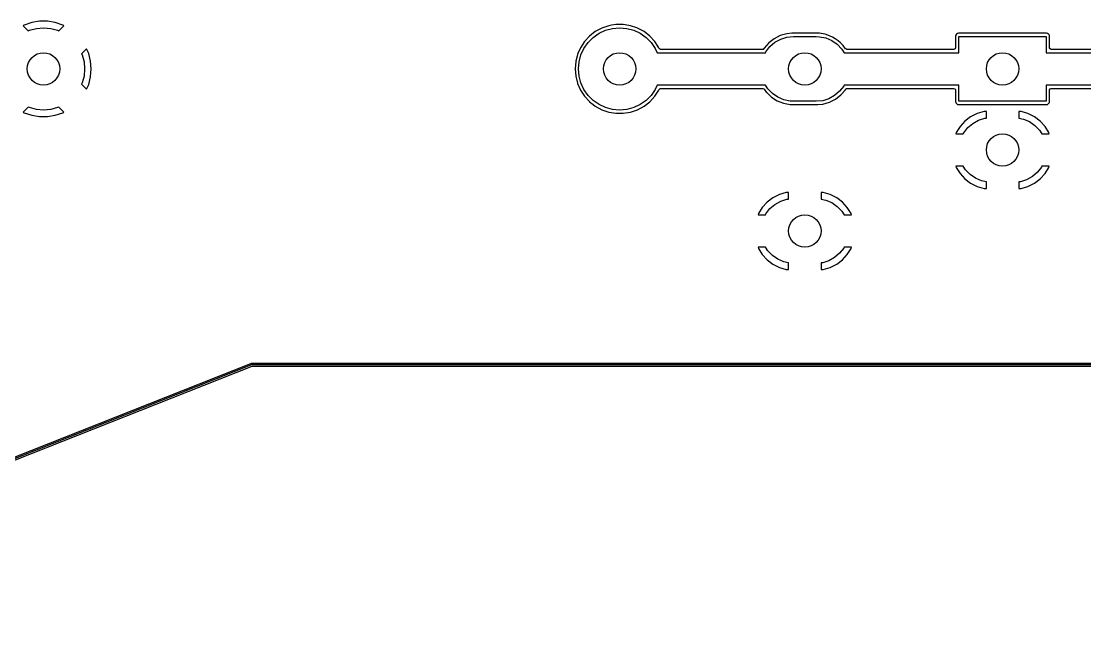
# Model space of a CAD drawing. Extents: x 103 to 225, y -154 to -79.
# Drawn here: x 121.21 to 154.03, y -153.91 to -134.95 of the extents above; entities that cross this region are included whole.
import ezdxf

# ---------------------------------------------------------------- set-up
doc = ezdxf.new("R2010")
doc.units = 0
doc.layers.add('BLACK', color=7, linetype='CONTINUOUS')

msp = doc.modelspace()

# ---------------------------------------------------------------- linework, layer by layer
at = {"layer": 'BLACK', "linetype": 'CONTINUOUS'}
for p, q in [((121.307, -135.067), (121.274, -135.085)), ((121.274, -135.085), (121.274, -135.085)), ((121.274, -135.085), (121.43, -135.241)), ((121.538, -134.988), (121.307, -135.067)), ((121.466, -135.225), (121.679, -135.167)), ((121.778, -134.948), (121.538, -134.988)), ((121.679, -135.167), (121.9, -135.148)), ((122.022, -134.948), (121.778, -134.948)), ((121.9, -135.148), (122.121, -135.167)), ((122.262, -134.988), (122.022, -134.948)), ((122.121, -135.167), (122.334, -135.225)), ((122.493, -135.067), (122.262, -134.988)), ((122.37, -135.241), (122.526, -135.085)), ((122.526, -135.085), (122.493, -135.067)), ((122.493, -135.067), (122.493, -135.067)), ((139.128, -135.159), (138.928, -135.267)), ((139.342, -135.085), (139.128, -135.159)), ((139.128, -135.159), (139.128, -135.159)), ((139.246, -135.225), (139.459, -135.167)), ((139.432, -135.07), (139.342, -135.085)), ((139.566, -135.047), (139.432, -135.07)), ((139.459, -135.167), (139.68, -135.148)), ((139.794, -135.047), (139.566, -135.047)), ((139.68, -135.148), (139.901, -135.167)), ((139.962, -135.076), (139.794, -135.047)), ((139.901, -135.167), (140.114, -135.225)), ((140.018, -135.085), (139.962, -135.076)), ((140.215, -135.153), (140.018, -135.085)), ((140.232, -135.159), (140.215, -135.153)), ((140.432, -135.267), (140.232, -135.159)), ((140.232, -135.159), (140.232, -135.159)), ((140.232, -135.159), (140.232, -135.159)), ((121.43, -135.241), (121.466, -135.225)), ((122.334, -135.225), (122.37, -135.241)), ((138.749, -135.406), (138.595, -135.573)), ((138.707, -135.602), (138.864, -135.445)), ((138.928, -135.267), (138.749, -135.406)), ((138.864, -135.445), (139.045, -135.318)), ((138.928, -135.267), (138.928, -135.267)), ((139.045, -135.318), (139.246, -135.225)), ((140.114, -135.225), (140.315, -135.318)), ((140.315, -135.318), (140.496, -135.445)), ((140.611, -135.406), (140.432, -135.267)), ((140.432, -135.267), (140.432, -135.267)), ((140.432, -135.267), (140.432, -135.267)), ((140.432, -135.267), (140.432, -135.267)), ((140.432, -135.267), (140.432, -135.267)), ((140.496, -135.445), (140.653, -135.602)), ((140.765, -135.573), (140.611, -135.406)), ((140.611, -135.406), (140.611, -135.406)), ((140.611, -135.406), (140.611, -135.406)), ((144.447, -135.488), (144.282, -135.618)), ((144.634, -135.392), (144.447, -135.488)), ((144.474, -135.597), (144.651, -135.499)), ((144.836, -135.332), (144.634, -135.392)), ((144.651, -135.499), (144.844, -135.438)), ((144.993, -135.318), (144.836, -135.332)), ((144.844, -135.438), (145.045, -135.418)), ((145.85, -135.317), (144.993, -135.317)), ((144.993, -135.317), (144.993, -135.317)), ((144.993, -135.317), (144.993, -135.318)), ((145.045, -135.418), (145.745, -135.418)), ((145.745, -135.418), (145.846, -135.423)), ((145.846, -135.423), (146.044, -135.464)), ((146.015, -135.349), (145.85, -135.317)), ((146.056, -135.357), (146.015, -135.349)), ((146.044, -135.464), (146.23, -135.544)), ((146.252, -135.435), (146.056, -135.357)), ((146.056, -135.357), (146.056, -135.357)), ((146.23, -135.544), (146.396, -135.659)), ((146.333, -135.488), (146.252, -135.435)), ((146.252, -135.435), (146.252, -135.435)), ((146.252, -135.435), (146.252, -135.435)), ((146.428, -135.549), (146.333, -135.488)), ((150.052, -135.379), (150.046, -135.408)), ((150.046, -135.408), (150.046, -135.768)), ((150.075, -135.346), (150.052, -135.379)), ((150.052, -135.379), (150.052, -135.379)), ((150.108, -135.323), (150.075, -135.346)), ((150.137, -135.318), (150.108, -135.323)), ((150.108, -135.323), (150.108, -135.323)), ((150.108, -135.323), (150.108, -135.323)), ((150.108, -135.323), (150.108, -135.323)), ((152.857, -135.317), (150.137, -135.317)), ((150.137, -135.317), (150.137, -135.317)), ((150.137, -135.317), (150.137, -135.318)), ((150.147, -135.918), (150.147, -135.418)), ((150.147, -135.418), (152.847, -135.418)), ((152.847, -135.418), (152.847, -135.918)), ((152.886, -135.323), (152.857, -135.317)), ((152.919, -135.346), (152.886, -135.323)), ((152.942, -135.379), (152.919, -135.346)), ((152.947, -135.408), (152.942, -135.379)), ((152.942, -135.379), (152.942, -135.379)), ((152.942, -135.379), (152.942, -135.379)), ((152.947, -135.768), (152.947, -135.408)), ((152.947, -135.408), (152.947, -135.408)), ((123.231, -135.794), (123.077, -135.948)), ((123.295, -135.939), (123.231, -135.794)), ((138.471, -135.763), (138.394, -135.939)), ((138.595, -135.573), (138.471, -135.763)), ((138.471, -135.763), (138.471, -135.763)), ((138.487, -135.984), (138.58, -135.783)), ((138.58, -135.783), (138.707, -135.602)), ((140.653, -135.602), (140.78, -135.783)), ((140.855, -135.711), (140.765, -135.573)), ((140.78, -135.783), (140.843, -135.918)), ((140.889, -135.763), (140.855, -135.711)), ((140.9, -135.788), (140.889, -135.763)), ((140.889, -135.763), (140.889, -135.763)), ((140.911, -135.803), (140.9, -135.788)), ((140.945, -135.817), (140.911, -135.803)), ((144.093, -135.817), (140.945, -135.817)), ((144.105, -135.816), (144.093, -135.817)), ((144.135, -135.793), (144.105, -135.816)), ((144.144, -135.777), (144.135, -135.793)), ((144.282, -135.618), (144.144, -135.777)), ((144.196, -135.889), (144.32, -135.729)), ((144.32, -135.729), (144.474, -135.597)), ((146.396, -135.659), (146.536, -135.806)), ((146.501, -135.618), (146.428, -135.549)), ((146.58, -135.694), (146.501, -135.618)), ((146.536, -135.806), (146.606, -135.918)), ((146.651, -135.794), (146.58, -135.694)), ((146.654, -135.797), (146.651, -135.794)), ((146.659, -135.803), (146.654, -135.797)), ((146.694, -135.817), (146.659, -135.803)), ((149.998, -135.817), (146.694, -135.817)), ((150.032, -135.803), (149.998, -135.817)), ((150.046, -135.768), (150.032, -135.803)), ((152.962, -135.803), (152.947, -135.768)), ((152.996, -135.817), (152.962, -135.803)), ((164.77, -135.817), (152.996, -135.817)), ((123.077, -135.948), (123.093, -135.984)), ((123.093, -135.984), (123.151, -136.197)), ((123.151, -136.197), (123.17, -136.418)), ((123.355, -136.175), (123.295, -135.939)), ((123.375, -136.418), (123.355, -136.175)), ((138.324, -136.192), (138.305, -136.418)), ((138.328, -136.175), (138.324, -136.192)), ((138.367, -136.02), (138.328, -136.175)), ((138.379, -135.971), (138.367, -136.02)), ((138.394, -135.939), (138.379, -135.971)), ((138.41, -136.418), (138.429, -136.197)), ((138.429, -136.197), (138.487, -135.984)), ((140.843, -135.918), (144.182, -135.918)), ((144.182, -135.918), (144.196, -135.889)), ((146.606, -135.918), (150.147, -135.918)), ((152.847, -135.918), (164.811, -135.918)), ((123.17, -136.418), (123.151, -136.639)), ((123.355, -136.661), (123.375, -136.418)), ((123.375, -136.418), (123.375, -136.418)), ((138.305, -136.418), (138.324, -136.644)), ((138.429, -136.639), (138.41, -136.418)), ((123.093, -136.852), (123.077, -136.888)), ((123.151, -136.639), (123.093, -136.852)), ((123.295, -136.897), (123.355, -136.661)), ((138.324, -136.644), (138.378, -136.859)), ((138.378, -136.859), (138.379, -136.865)), ((138.487, -136.852), (138.429, -136.639)), ((138.58, -137.053), (138.487, -136.852)), ((123.077, -136.888), (123.231, -137.042)), ((123.231, -137.042), (123.295, -136.897)), ((138.379, -136.865), (138.471, -137.073)), ((138.471, -137.073), (138.471, -137.073)), ((138.471, -137.073), (138.595, -137.263)), ((138.707, -137.234), (138.58, -137.053)), ((140.78, -137.053), (140.653, -137.234)), ((140.765, -137.263), (140.889, -137.073)), ((140.843, -136.918), (140.78, -137.053)), ((144.184, -136.918), (140.843, -136.918)), ((140.889, -137.073), (140.9, -137.048)), ((140.9, -137.048), (140.927, -137.022)), ((140.927, -137.022), (140.945, -137.018)), ((140.945, -137.018), (144.096, -137.018)), ((144.096, -137.018), (144.131, -137.033)), ((144.131, -137.033), (144.136, -137.039)), ((144.136, -137.039), (144.21, -137.142)), ((144.254, -137.03), (144.184, -136.918)), ((144.21, -137.142), (144.228, -137.159)), ((144.228, -137.159), (144.362, -137.287)), ((144.394, -137.177), (144.254, -137.03)), ((144.56, -137.292), (144.394, -137.177)), ((146.47, -137.107), (146.316, -137.239)), ((146.594, -136.947), (146.47, -137.107)), ((146.508, -137.218), (146.646, -137.059)), ((146.608, -136.918), (146.594, -136.947)), ((150.147, -136.918), (146.608, -136.918)), ((146.646, -137.059), (146.65, -137.052)), ((146.65, -137.052), (146.655, -137.043)), ((146.655, -137.043), (146.685, -137.02)), ((146.685, -137.02), (146.697, -137.018)), ((146.697, -137.018), (149.998, -137.018)), ((149.998, -137.018), (150.032, -137.033)), ((150.032, -137.033), (150.047, -137.067)), ((150.047, -137.067), (150.047, -137.428)), ((150.147, -137.418), (150.147, -136.918)), ((164.604, -136.918), (152.847, -136.918)), ((152.847, -136.918), (152.847, -137.418)), ((152.947, -137.067), (152.962, -137.033)), ((152.947, -137.428), (152.947, -137.067)), ((152.962, -137.033), (152.996, -137.018)), ((152.996, -137.018), (164.542, -137.018)), ((138.595, -137.263), (138.747, -137.428)), ((138.864, -137.391), (138.707, -137.234)), ((138.747, -137.428), (138.749, -137.43)), ((138.749, -137.43), (138.863, -137.518)), ((139.045, -137.518), (138.864, -137.391)), ((140.496, -137.391), (140.315, -137.518)), ((140.432, -137.569), (140.611, -137.43)), ((140.653, -137.234), (140.496, -137.391)), ((140.611, -137.43), (140.765, -137.263)), ((144.362, -137.287), (144.362, -137.287)), ((144.362, -137.287), (144.362, -137.287)), ((144.362, -137.287), (144.538, -137.401)), ((144.538, -137.401), (144.734, -137.479)), ((144.746, -137.372), (144.56, -137.292)), ((144.734, -137.479), (144.94, -137.518)), ((144.944, -137.413), (144.746, -137.372)), ((145.045, -137.418), (144.944, -137.413)), ((145.745, -137.418), (145.045, -137.418)), ((145.946, -137.398), (145.745, -137.418)), ((145.797, -137.518), (145.954, -137.504)), ((146.139, -137.337), (145.946, -137.398)), ((145.954, -137.504), (146.156, -137.444)), ((146.316, -137.239), (146.139, -137.337)), ((146.156, -137.444), (146.343, -137.348)), ((146.343, -137.348), (146.508, -137.218)), ((150.047, -137.428), (150.052, -137.457)), ((150.052, -137.457), (150.052, -137.457)), ((150.052, -137.457), (150.052, -137.457)), ((150.052, -137.457), (150.052, -137.457)), ((150.052, -137.457), (150.067, -137.479)), ((150.067, -137.479), (150.075, -137.49)), ((150.075, -137.49), (150.108, -137.513)), ((150.108, -137.513), (150.137, -137.518)), ((152.847, -137.418), (150.147, -137.418)), ((152.857, -137.518), (152.886, -137.513)), ((152.886, -137.513), (152.919, -137.49)), ((152.919, -137.49), (152.942, -137.457)), ((152.942, -137.457), (152.947, -137.428)), ((121.43, -137.595), (121.274, -137.751)), ((121.274, -137.751), (121.274, -137.751)), ((121.274, -137.751), (121.307, -137.769)), ((121.307, -137.769), (121.307, -137.769)), ((121.307, -137.769), (121.538, -137.848)), ((121.466, -137.611), (121.43, -137.595)), ((121.679, -137.669), (121.466, -137.611)), ((121.9, -137.688), (121.679, -137.669)), ((122.121, -137.669), (121.9, -137.688)), ((122.334, -137.611), (122.121, -137.669)), ((122.262, -137.848), (122.493, -137.769)), ((122.37, -137.595), (122.334, -137.611)), ((122.526, -137.751), (122.37, -137.595)), ((122.493, -137.769), (122.526, -137.751)), ((138.863, -137.518), (138.928, -137.569)), ((138.928, -137.569), (138.928, -137.569)), ((138.928, -137.569), (138.928, -137.569)), ((138.928, -137.569), (139.128, -137.677)), ((139.246, -137.611), (139.045, -137.518)), ((139.128, -137.677), (139.128, -137.677)), ((139.128, -137.677), (139.128, -137.677)), ((139.128, -137.677), (139.342, -137.751)), ((139.459, -137.669), (139.246, -137.611)), ((139.342, -137.751), (139.566, -137.788)), ((139.68, -137.688), (139.459, -137.669)), ((139.566, -137.788), (139.566, -137.788)), ((139.566, -137.788), (139.794, -137.788)), ((139.901, -137.669), (139.68, -137.688)), ((139.794, -137.788), (140.018, -137.751)), ((139.794, -137.788), (139.794, -137.788)), ((140.114, -137.611), (139.901, -137.669)), ((140.018, -137.751), (140.232, -137.677)), ((140.315, -137.518), (140.114, -137.611)), ((140.232, -137.677), (140.432, -137.569)), ((144.94, -137.518), (144.94, -137.518)), ((144.94, -137.518), (145.797, -137.518)), ((145.797, -137.518), (145.797, -137.518)), ((150.137, -137.518), (152.857, -137.518)), ((150.712, -137.794), (150.513, -137.893)), ((150.926, -137.733), (150.712, -137.794)), ((150.997, -137.727), (150.926, -137.733)), ((150.997, -137.933), (150.997, -137.727)), ((150.997, -137.727), (150.997, -137.727)), ((152.068, -137.733), (151.997, -137.727)), ((151.997, -137.727), (151.997, -137.933)), ((152.282, -137.794), (152.068, -137.733)), ((152.068, -137.733), (152.068, -137.733)), ((152.481, -137.893), (152.282, -137.794)), ((121.538, -137.848), (121.778, -137.888)), ((121.778, -137.888), (122.022, -137.888)), ((122.022, -137.888), (122.262, -137.848)), ((150.335, -138.027), (150.185, -138.192)), ((150.513, -137.893), (150.335, -138.027)), ((150.335, -138.027), (150.335, -138.027)), ((150.422, -138.229), (150.576, -138.097)), ((150.513, -137.893), (150.513, -137.893)), ((150.576, -138.097), (150.753, -137.999)), ((150.753, -137.999), (150.946, -137.938)), ((150.946, -137.938), (150.997, -137.933)), ((151.997, -137.933), (152.146, -137.964)), ((152.146, -137.964), (152.332, -138.044)), ((152.332, -138.044), (152.498, -138.159)), ((152.659, -138.027), (152.481, -137.893)), ((152.481, -137.893), (152.481, -137.893)), ((152.498, -138.159), (152.638, -138.306)), ((152.809, -138.192), (152.659, -138.027)), ((152.659, -138.027), (152.659, -138.027)), ((150.068, -138.381), (150.054, -138.418)), ((150.054, -138.418), (150.054, -138.418)), ((150.054, -138.418), (150.284, -138.418)), ((150.185, -138.192), (150.068, -138.381)), ((150.284, -138.418), (150.298, -138.389)), ((150.298, -138.389), (150.422, -138.229)), ((152.638, -138.306), (152.708, -138.418)), ((152.708, -138.418), (152.94, -138.418)), ((152.926, -138.381), (152.809, -138.192)), ((152.94, -138.418), (152.926, -138.381)), ((152.94, -138.418), (152.94, -138.418)), ((150.286, -139.418), (150.054, -139.418)), ((150.054, -139.418), (150.068, -139.455)), ((150.068, -139.455), (150.185, -139.644)), ((150.356, -139.53), (150.286, -139.418)), ((152.696, -139.447), (152.572, -139.607)), ((152.71, -139.418), (152.696, -139.447)), ((152.94, -139.418), (152.71, -139.418)), ((152.809, -139.644), (152.926, -139.455)), ((152.926, -139.455), (152.94, -139.418)), ((150.185, -139.644), (150.335, -139.809)), ((150.335, -139.809), (150.335, -139.809)), ((150.335, -139.809), (150.513, -139.943)), ((150.496, -139.677), (150.356, -139.53)), ((150.662, -139.792), (150.496, -139.677)), ((150.848, -139.872), (150.662, -139.792)), ((152.418, -139.739), (152.241, -139.837)), ((152.572, -139.607), (152.418, -139.739)), ((152.481, -139.943), (152.659, -139.809)), ((152.659, -139.809), (152.809, -139.644)), ((152.659, -139.809), (152.659, -139.809)), ((150.513, -139.943), (150.513, -139.943)), ((150.513, -139.943), (150.712, -140.042)), ((150.712, -140.042), (150.926, -140.103)), ((150.997, -139.903), (150.848, -139.872)), ((150.926, -140.103), (150.926, -140.103)), ((150.926, -140.103), (150.997, -140.109)), ((150.997, -140.109), (150.997, -139.903)), ((150.997, -140.109), (150.997, -140.109)), ((152.048, -139.898), (151.997, -139.903)), ((151.997, -139.903), (151.997, -140.109)), ((151.997, -140.109), (152.068, -140.103)), ((152.241, -139.837), (152.048, -139.898)), ((152.068, -140.103), (152.282, -140.042)), ((152.068, -140.103), (152.068, -140.103)), ((152.282, -140.042), (152.481, -139.943)), ((152.481, -139.943), (152.481, -139.943)), ((144.411, -140.393), (144.233, -140.527)), ((144.61, -140.294), (144.411, -140.393)), ((144.411, -140.393), (144.411, -140.393)), ((144.824, -140.233), (144.61, -140.294)), ((144.651, -140.499), (144.844, -140.438)), ((144.895, -140.227), (144.824, -140.233)), ((144.844, -140.438), (144.895, -140.433)), ((144.895, -140.433), (144.895, -140.227)), ((144.895, -140.227), (144.895, -140.227)), ((145.966, -140.233), (145.895, -140.227)), ((145.895, -140.227), (145.895, -140.433)), ((145.895, -140.433), (146.044, -140.464)), ((146.18, -140.294), (145.966, -140.233)), ((145.966, -140.233), (145.966, -140.233)), ((146.044, -140.464), (146.23, -140.544)), ((146.379, -140.393), (146.18, -140.294)), ((146.557, -140.527), (146.379, -140.393)), ((146.379, -140.393), (146.379, -140.393)), ((144.083, -140.692), (143.966, -140.881)), ((144.233, -140.527), (144.083, -140.692)), ((144.196, -140.889), (144.32, -140.729)), ((144.233, -140.527), (144.233, -140.527)), ((144.32, -140.729), (144.474, -140.597)), ((144.474, -140.597), (144.651, -140.499)), ((146.23, -140.544), (146.396, -140.659)), ((146.396, -140.659), (146.536, -140.806)), ((146.707, -140.692), (146.557, -140.527)), ((146.557, -140.527), (146.557, -140.527)), ((146.824, -140.881), (146.707, -140.692)), ((143.966, -140.881), (143.952, -140.918)), ((143.952, -140.918), (143.952, -140.918)), ((143.952, -140.918), (144.182, -140.918)), ((144.182, -140.918), (144.196, -140.889)), ((146.536, -140.806), (146.606, -140.918)), ((146.606, -140.918), (146.838, -140.918)), ((146.838, -140.918), (146.824, -140.881)), ((146.838, -140.918), (146.838, -140.918)), ((144.184, -141.918), (143.952, -141.918)), ((143.952, -141.918), (143.966, -141.955)), ((143.966, -141.955), (144.083, -142.144)), ((144.254, -142.03), (144.184, -141.918)), ((144.394, -142.177), (144.254, -142.03)), ((146.47, -142.107), (146.316, -142.239)), ((146.594, -141.947), (146.47, -142.107)), ((146.608, -141.918), (146.594, -141.947)), ((146.838, -141.918), (146.608, -141.918)), ((146.707, -142.144), (146.824, -141.955)), ((146.824, -141.955), (146.838, -141.918)), ((144.083, -142.144), (144.233, -142.309)), ((144.233, -142.309), (144.233, -142.309)), ((144.233, -142.309), (144.411, -142.443)), ((144.56, -142.292), (144.394, -142.177)), ((144.746, -142.372), (144.56, -142.292)), ((144.895, -142.403), (144.746, -142.372)), ((144.895, -142.609), (144.895, -142.403)), ((145.946, -142.398), (145.895, -142.403)), ((145.895, -142.403), (145.895, -142.609)), ((146.139, -142.337), (145.946, -142.398)), ((146.316, -142.239), (146.139, -142.337)), ((146.379, -142.443), (146.557, -142.309)), ((146.557, -142.309), (146.707, -142.144)), ((146.557, -142.309), (146.557, -142.309)), ((144.411, -142.443), (144.411, -142.443)), ((144.411, -142.443), (144.61, -142.542)), ((144.61, -142.542), (144.824, -142.603)), ((144.824, -142.603), (144.824, -142.603)), ((144.824, -142.603), (144.895, -142.609)), ((144.895, -142.609), (144.895, -142.609)), ((145.895, -142.609), (145.966, -142.603)), ((145.966, -142.603), (146.18, -142.542)), ((145.966, -142.603), (145.966, -142.603)), ((146.18, -142.542), (146.379, -142.443)), ((146.379, -142.443), (146.379, -142.443)), ((107.305, -153.81), (128.297, -145.504)), ((128.315, -145.55), (107.325, -153.856)), ((128.325, -145.6), (107.333, -153.906)), ((128.297, -145.504), (128.306, -145.504)), ((128.306, -145.504), (128.315, -145.5)), ((128.315, -145.5), (199.815, -145.5)), ((199.815, -145.549), (128.315, -145.549)), ((128.315, -145.549), (128.315, -145.549)), ((128.315, -145.549), (128.315, -145.549)), ((128.315, -145.549), (128.315, -145.55)), ((199.805, -145.6), (128.325, -145.6))]:
    msp.add_line(p, q, dxfattribs=at)
at = {"layer": 'BLACK'}
for centre in [(121.9, -136.418), (139.68, -136.418), (145.395, -136.418), (151.497, -136.418), (151.497, -138.918), (145.395, -141.418)]:
    msp.add_circle(centre, 0.5, dxfattribs=at)

doc.saveas('drawing.dxf')
